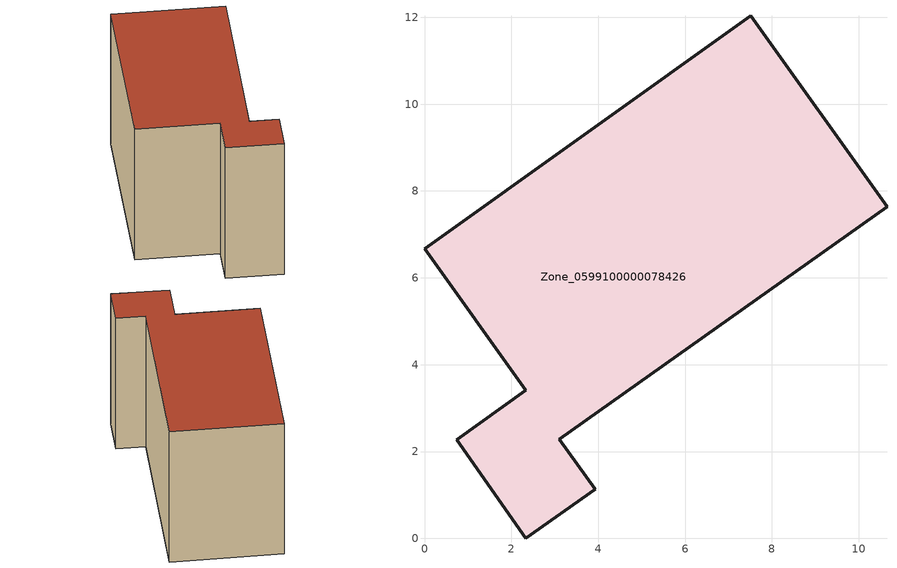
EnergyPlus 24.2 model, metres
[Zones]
Zone_0599100000078426
 floor ground (C_G): 3.93,1.14 2.33,0 0.74,2.27 2.33,3.41 0,6.67 7.51,12.04 10.65,7.64 3.11,2.29 z0
 wall outside (C_F): 10.65,7.64 7.51,12.04 0,6.67 2.33,3.41 0.74,2.27 2.33,0 3.93,1.14 3.11,2.29 10.65,7.64 z0:7.51
 roof outside (C_R): 0.74,2.27 2.33,0 3.93,1.14 3.11,2.29 10.65,7.64 7.51,12.04 0,6.67 2.33,3.41 z7.51
[BUILDING]
Pand.0599100000078426: North Axis=0; Terrain=City; Loads Convergence Tolerance Value=0.04; Temperature Convergence Tolerance Value=0.4; Solar Distribution=FullExterior; Maximum Number of Warmup Days=25; Minimum Number of Warmup Days=1
[Site:Location]
Rotterdam.The.Hague.AP_ZH_NLD Design_Conditions: Latitude=51.96; Longitude=4.45; Time Zone=1; Elevation=-4.5
[SITE:GROUNDTEMPERATURE:BUILDINGSURFACE]
18, 18, 18, 18, 18, 18, 18, 18, 18, 18, 18, 18
[MATERIAL] Thermal Absorptance=0.9; Solar Absorptance=0.7; Visible Absorptance=0.7
Name | Roughness | Thickness | Conductivity | Density | Specific Heat
G.TI.1975-1991 | MediumSmooth | 0.15 | 0.288461 | 540 | 1210
F.TI.1975-1991 | Rough | 0.3 | 0.230769 | 1920 | 840
R.TI.1975-1991 | MediumRough | 0.2 | 0.153846 | 1500 | 1000
[CONSTRUCTION]
C_G: G.TI.1975-1991
C_F: F.TI.1975-1991
C_R: R.TI.1975-1991
[ZONE]
Zone_0599100000078426: Type=1; Multiplier=1; Ceiling Height=Autocalculate; Volume=Autocalculate; Floor Area=autocalculate; Part of Total Floor Area=Yes
[ZONEINFILTRATION:DESIGNFLOWRATE]
Infil_Zone_0599100000078426: Zone or ZoneList or Space or SpaceList=Zone_0599100000078426; Schedule=AlwaysOn; Design Flow Rate Calculation Method=Flow/Area; Flow Rate per Floor Area=0.003; Constant Term Coefficient=1; Temperature Term Coefficient=0; Velocity Term Coefficient=0; Velocity Squared Term Coefficient=0
[HVACTEMPLATE:ZONE:IDEALLOADSAIRSYSTEM]
Zone_0599100000078426: Maximum Heating Supply Air Temperature=50; Minimum Cooling Supply Air Temperature=13; Maximum Heating Supply Air Humidity Ratio=0.0156; Minimum Cooling Supply Air Humidity Ratio=0.0077; Heating Limit=NoLimit; Cooling Limit=NoLimit; Dehumidification Control Type=ConstantSensibleHeatRatio; Cooling Sensible Heat Ratio=0.7; Dehumidification Setpoint=60; Humidification Control Type=None; Humidification Setpoint=30; Outdoor Air Method=None; Outdoor Air Flow Rate per Person=0.00944; Outdoor Air Flow Rate per Zone Floor Area=0; Outdoor Air Flow Rate per Zone=0; Demand Controlled Ventilation Type=None; Outdoor Air Economizer Type=NoEconomizer; Heat Recovery Type=None; Sensible Heat Recovery Effectiveness=0.7; Latent Heat Recovery Effectiveness=0.65
[ZONECONTROL:THERMOSTAT]
ThermostatControl_Zone_0599100000078426: Zone or ZoneList=Zone_0599100000078426; Control Type Schedule=DualSetpointControlType; Control 1=Thermostat_Zone_0599100000078426; Temperature Difference Between Cutout And Setpoint=0
[THERMOSTATSETPOINT:DUALSETPOINT]
Thermostat_Zone_0599100000078426: Heating Setpoint Temperature Schedule=HeatingSetpoint_Zone_0599100000078426; Cooling Setpoint Temperature Schedule=CoolingSetpoint_Zone_0599100000078426
[SCHEDULE:COMPACT]
HeatingSetpoint_Zone_0599100000078426: Through: 12/31, For: AllDays, Until: 24:00, 21
CoolingSetpoint_Zone_0599100000078426: Through: 12/31, For: AllDays, Until: 24:00, 24
DualSetpointControlType: Through: 12/31, For: AllDays, Until: 24:00, 4
AlwaysOn: Through: 12/31, For: AllDays, Until: 24:00, 1
